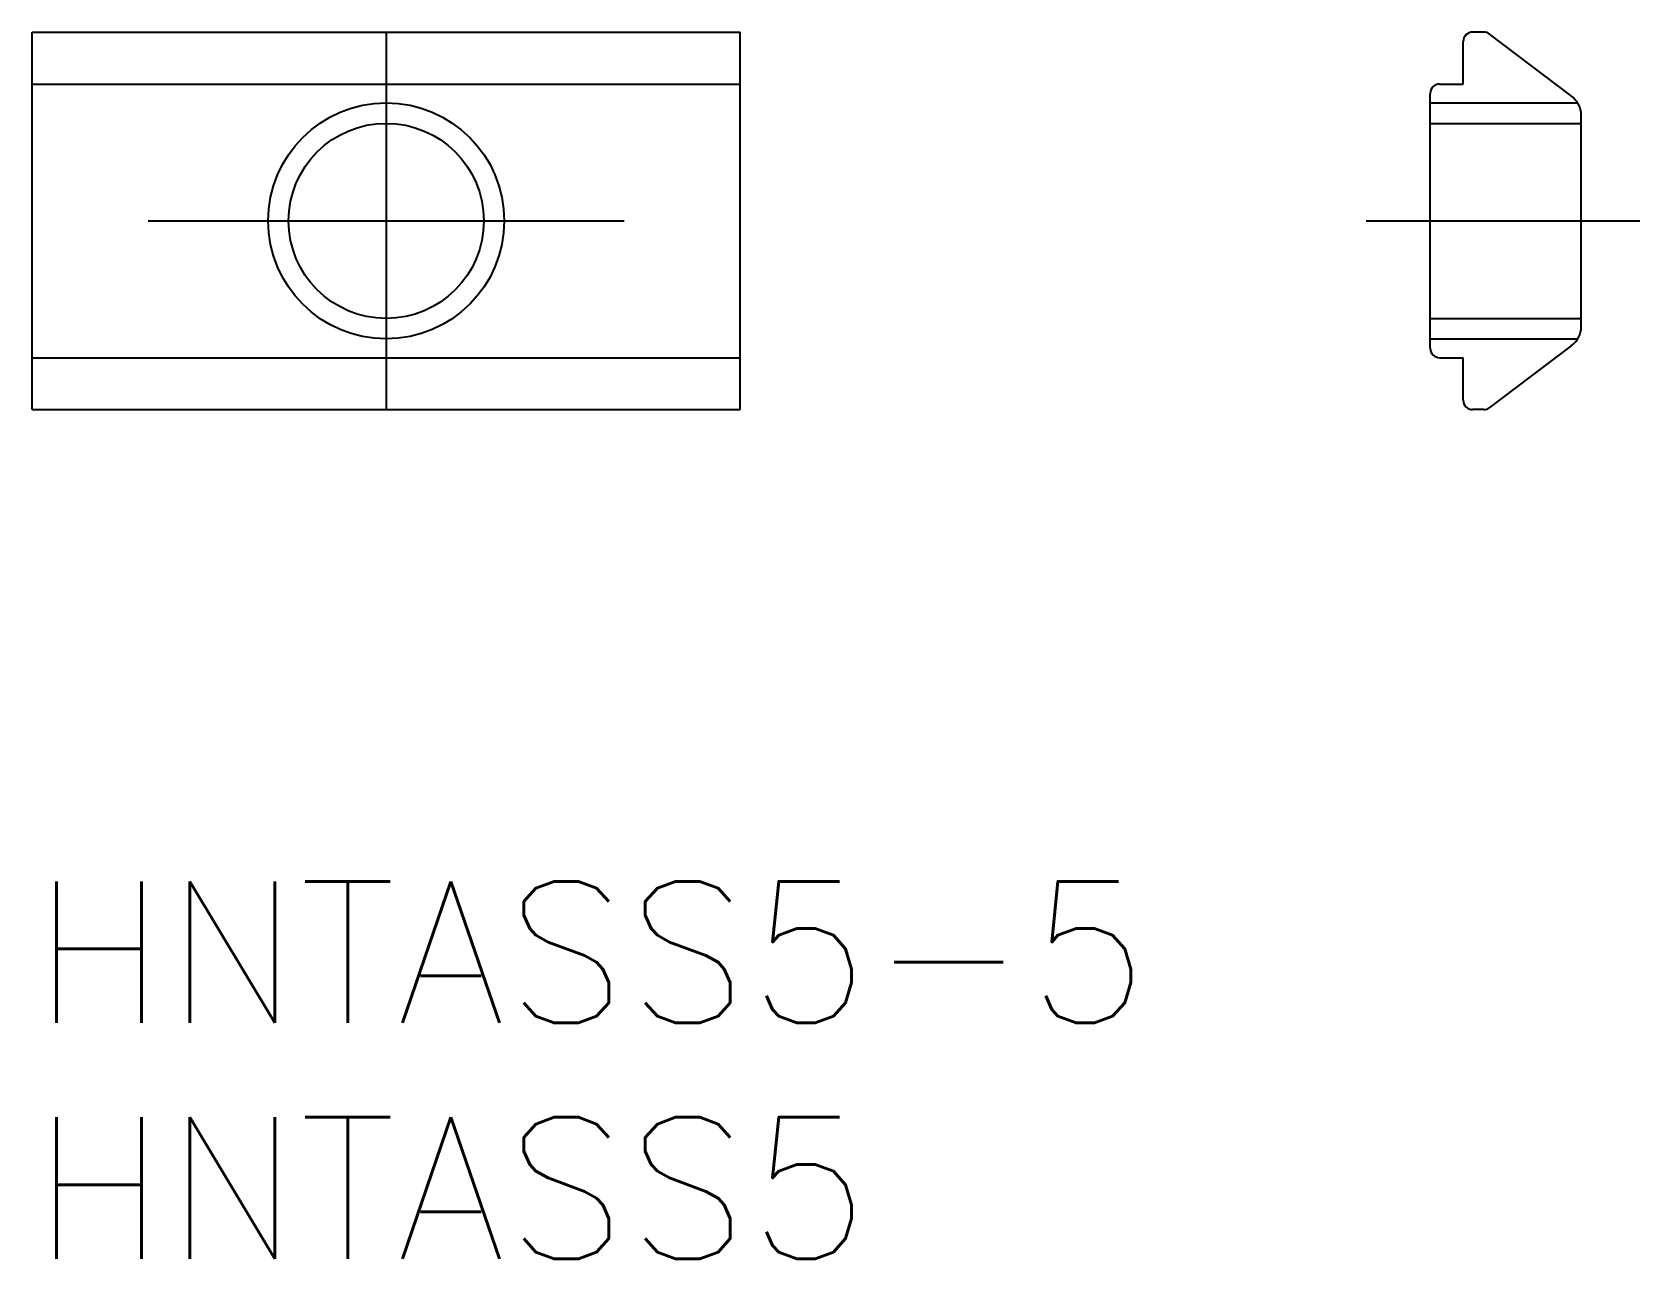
# Model space of a CAD drawing. Extents: x 0 to 34.1, y -8 to 18.
import ezdxf

# ---------------------------------------------------------------- set-up
doc = ezdxf.new("R2010")
doc.units = 0
doc.header["$LTSCALE"] = 0.5
doc.linetypes.add('CENTER', pattern=[50.8, 31.75, -6.35, 6.35, -6.35])
doc.linetypes.add('DASHED', pattern=[19.05, 12.7, -6.35])
for name, color, linetype in [('MSM_CENTER', 1, 'CENTER'), ('MSM_CONTINUOUS', 7, 'CONTINUOUS'), ('MSM_DASHED', 4, 'DASHED'), ('MSM_NARROW', 5, 'CONTINUOUS'), ('MSM_PART_NUMBER', 7, 'CONTINUOUS')]:
    doc.layers.add(name, color=color, linetype=linetype)
doc.styles.get("Standard").update_dxf_attribs({"font": 'txt.shx', "height": 3, "bigfont": 'bigfont.shx'})

# ---------------------------------------------------------------- blocks, each defined once
blk = doc.blocks.new('*U2')
at = {"layer": 'MSM_PART_NUMBER'}
blk.add_text('HNTASS5-5', height=3, dxfattribs=at).set_placement((0, -3.000001))
blk = doc.blocks.new('*U3')
at = {"layer": 'MSM_PART_NUMBER'}
blk.add_text('HNTASS5', height=3, dxfattribs=at).set_placement((0, -8.000001))

msp = doc.modelspace()

# ---------------------------------------------------------------- linework, layer by layer
at = {"layer": 'MSM_CENTER'}
for p, q in [((7.500001, 17.999984), (7.500001, 10)), ((2.46, 14), (12.54, 14)), ((28.256866, 14), (34.054556, 14))]:
    msp.add_line(p, q, dxfattribs=at)
at = {"layer": 'MSM_CONTINUOUS'}
for p, q in [((0, 17.999984), (15, 17.999984)), ((0, 10), (0, 17.999984)), ((15, 10), (15, 17.999984)), ((30.3132, 16.900002), (30.3132, 17.8)), ((30.751086, 18.000001), (30.513201, 18.000001)), ((32.59646, 16.649009), (30.864389, 17.964809)), ((0, 16.900002), (15, 16.900002)), ((29.6132, 11.299998), (29.6132, 16.700001)), ((29.813199, 16.900002), (30.3132, 16.900002)), ((32.813196, 11.763014), (32.813196, 16.236986)), ((32.596462, 11.350997), (30.864387, 10.035194)), ((0, 11.099999), (15, 11.099999)), ((29.813199, 11.099999), (30.3132, 11.099999)), ((30.3132, 10.199999), (30.3132, 11.099999)), ((0, 10), (15, 10)), ((0, 9.999999), (15, 9.999999)), ((30.751082, 10), (30.513201, 10))]:
    msp.add_line(p, q, dxfattribs=at)
msp.add_circle((7.500001, 14), 2.067, dxfattribs=at)
for centre, radius, start, end in [((30.513201, 17.8), 0.2, 90, 180.000003), ((30.751086, 17.8), 0.2, 55.49146, 90), ((29.813199, 16.700001), 0.2, 90, 180.000003), ((32.313196, 16.236986), 0.5, 0, 55.49146), ((32.313196, 11.763014), 0.5, 304.50854, 0), ((29.813199, 11.299998), 0.2, 180.000003, 270.00001), ((30.513201, 10.199999), 0.2, 180.000003, 270.00001), ((30.751082, 10.199999), 0.2, 269.99999, 304.50854)]:
    msp.add_arc(centre, radius, start, end, dxfattribs=at)
at = {"layer": 'MSM_DASHED'}
for p, q in [((29.6132, 16.5), (32.73843, 16.5)), ((29.6132, 16.067), (32.813196, 16.067)), ((29.6132, 11.933), (32.813196, 11.933)), ((29.6132, 11.5), (32.73843, 11.5))]:
    msp.add_line(p, q, dxfattribs=at)
at = {"layer": 'MSM_NARROW'}
msp.add_circle((7.500001, 14), 2.5, dxfattribs=at)

# ---------------------------------------------------------------- block references
at = {"layer": 'MSM_CONTINUOUS'}
for name in ['*U2', '*U3']:
    msp.add_blockref(name, (0, 0), dxfattribs=at)

doc.saveas('drawing.dxf')
